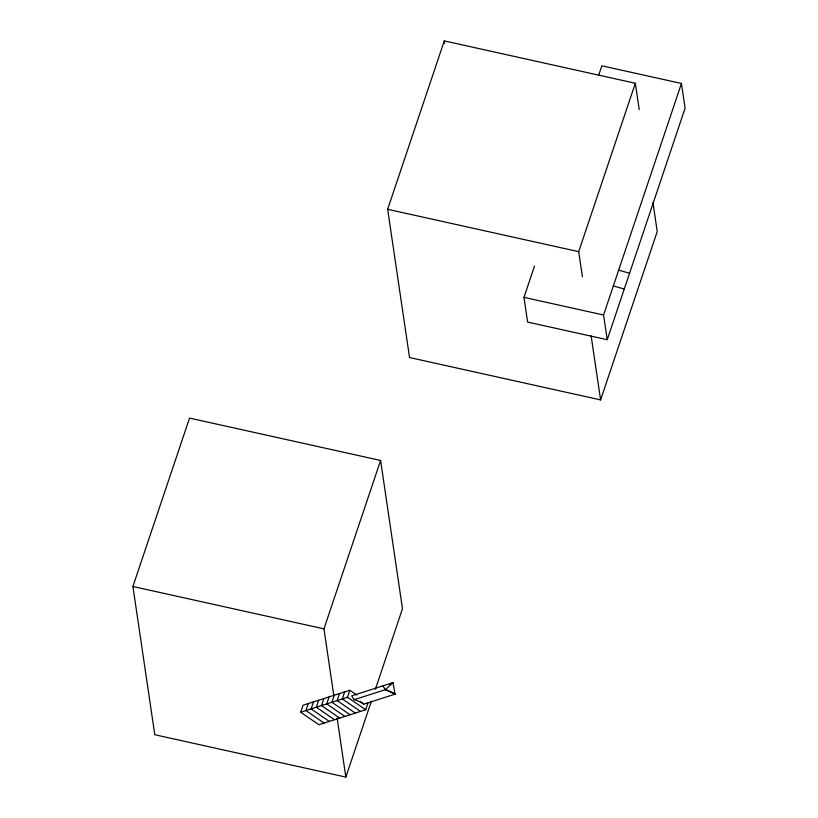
<?xml version="1.0" encoding="UTF-8"?>
<svg xmlns="http://www.w3.org/2000/svg" width="818" height="818" viewBox="0 0 818 818"><rect width="100%" height="100%" fill="white"/><g stroke="black" fill="none" stroke-linecap="round" stroke-linejoin="round"><path stroke-width="1.23" d="M371.331 701.323L345.84 777.1L154.796 734.728L132.905 586.486L189.541 418.09L380.595 460.462L402.476 608.704L375.38 689.288M652.958 202.619L657.232 231.514L600.596 399.91L409.542 357.538L387.65 209.296L444.286 40.9L635.341 83.272L639.236 109.653M333.785 695.443L323.959 628.858L380.595 460.462M368.039 702.734L365.677 709.748L318.887 724.717L300.717 712.233L303.069 705.218L349.859 690.249L356.934 695.106M308.274 703.562L305.912 710.576L324.092 723.051M313.468 701.895L311.116 708.909L329.286 721.394M318.672 700.228L316.31 707.243L334.49 719.728M323.867 698.572L321.505 705.586L339.685 718.061M329.071 696.905L326.709 703.92L344.889 716.404M334.265 695.239L331.904 702.253L350.084 714.738M339.47 693.582L337.108 700.597L355.278 713.071M344.664 691.916L342.302 698.93L360.482 711.415M300.717 712.233L347.507 697.263L349.859 690.249M598.602 75.46L601.843 65.808L681.445 83.467L685.095 108.17L607.222 339.726L527.62 322.067L523.97 297.363L534.512 266.003M582.416 276.791L578.704 251.668L635.341 83.272M607.222 339.726L603.572 315.012L681.445 83.467M354.153 699.676L385.35 689.697L392.977 682.631L395.022 694.175L363.826 704.155A38.763 29.264 72.3 0 0 354.153 699.676L351.709 695.842L392.977 682.631L389.757 684.41M387.65 209.296L578.704 251.668M523.97 297.363L603.572 315.012M132.905 586.486L323.959 628.858M618.653 270.165L629.584 273.232M613.347 285.952L624.267 289.02M382.906 685.862L385.35 689.697L395.022 694.175A38.763 29.264 72.3 0 1 393.499 693.071M347.507 697.263L365.677 709.748M591.128 335.84L600.596 399.91M444.286 40.9L444.655 43.415M337.128 718.051L345.84 777.1M363.826 704.155A38.763 29.264 72.3 0 1 361.556 702.457M360.82 701.844A38.763 29.264 72.3 0 1 360.094 701.21M385.35 689.697A38.763 29.264 72.3 0 1 387.814 690.453M388.642 690.76A38.763 29.264 72.3 0 1 389.46 691.098M390.268 691.466A38.763 29.264 72.3 0 1 391.076 691.854M391.873 692.263A38.763 29.264 72.3 0 1 392.671 692.703M393.468 693.173A38.763 29.264 72.3 0 1 395.022 694.175"/></g></svg>
